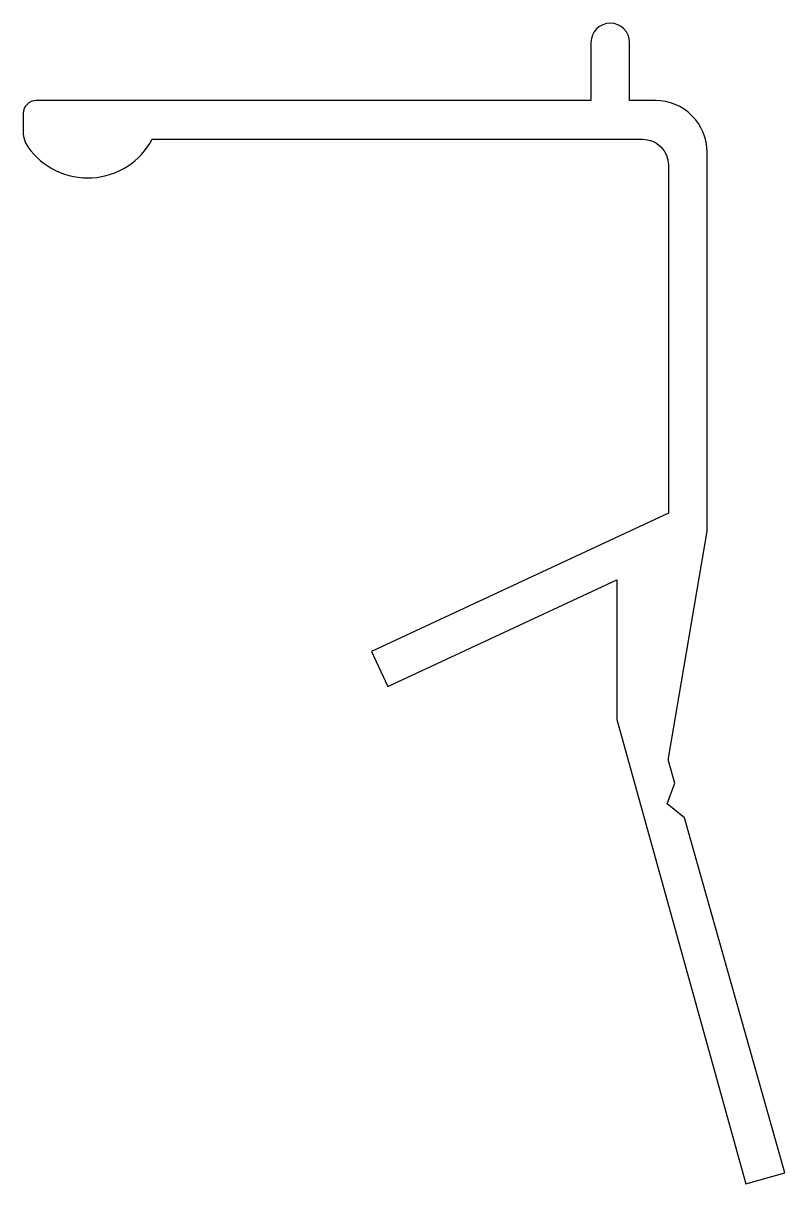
# Model space of a CAD drawing. Extents: x 317.6 to 347.1, y 757.9 to 802.9.
import ezdxf

# ---------------------------------------------------------------- set-up
doc = ezdxf.new("R2010")
doc.units = 0
doc.layers.add('ANA', color=220, linetype='CONTINUOUS')

msp = doc.modelspace()

# ---------------------------------------------------------------- linework, layer by layer
at = {"layer": 'ANA', "color": 0}
msp.add_lwpolyline([(342.56, 774.402), (344.06, 783.201), (344.06, 797.902, 0.414214), (342.06, 799.902), (341.06, 799.902), (341.06, 802.152, 1), (339.56, 802.152), (339.56, 799.902), (318.06, 799.902, 0.414214), (317.56, 799.402), (317.56, 798.681, 0.154347), (317.742, 798.106, 0.559057), (322.56, 798.402), (341.56, 798.402, -0.414214), (342.56, 797.402), (342.56, 783.902), (331.06, 778.539), (331.694, 777.18), (340.56, 781.314), (340.56, 775.902), (345.56, 757.902), (347.071, 758.328), (343.185, 772.09), (342.514, 772.628), (342.805, 773.438), (342.56, 774.306)], format="xyb", close=True, dxfattribs=at)

doc.saveas('drawing.dxf')
